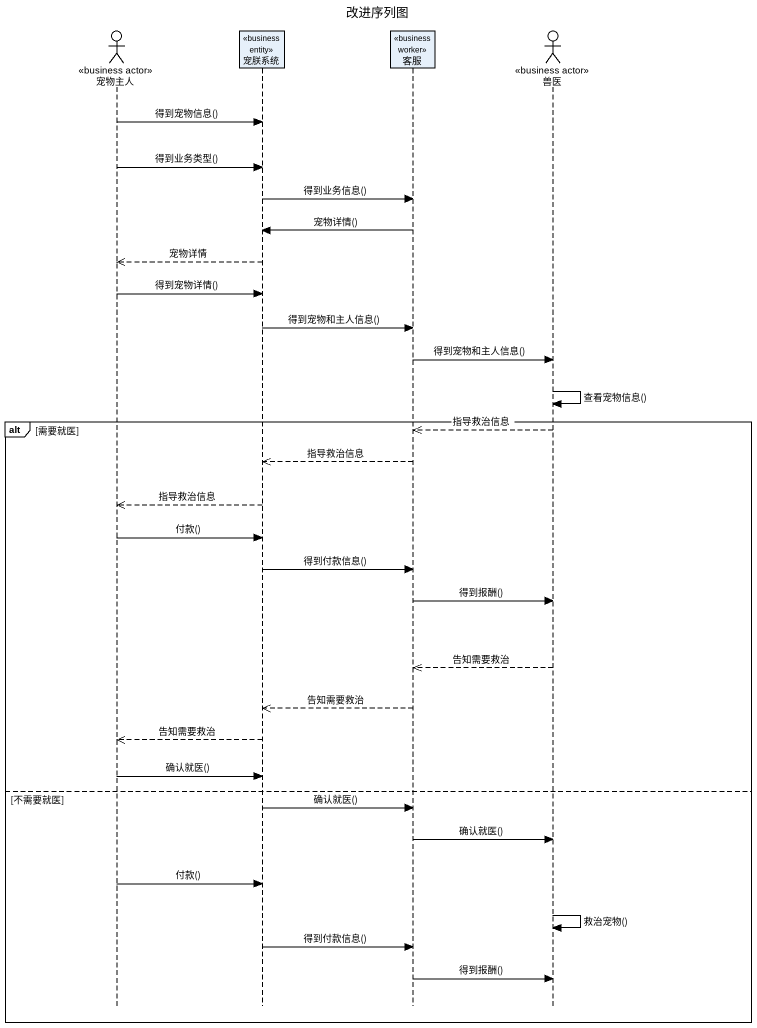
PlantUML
@startuml
title 改进序列图
hide footbox
actor 宠物主人 <<business actor>>
participant 宠朕系统 <<business entity>>
participant 客服 <<business worker>>
actor 兽医 <<business actor>>

宠物主人 -> 宠朕系统 : 得到宠物信息()
宠物主人 -> 宠朕系统 : 得到业务类型()
宠朕系统 -> 客服 : 得到业务信息()
客服 -> 宠朕系统 : 宠物详情()
宠朕系统 -->> 宠物主人 : 宠物详情
宠物主人 -> 宠朕系统 : 得到宠物详情()
宠朕系统 -> 客服 : 得到宠物和主人信息()
客服 -> 兽医 : 得到宠物和主人信息()
兽医 -> 兽医 : 查看宠物信息()
alt 需要就医
  兽医 -->> 客服 : 指导救治信息
  客服 -->> 宠朕系统 : 指导救治信息
  宠朕系统 -->> 宠物主人 : 指导救治信息
  宠物主人 -> 宠朕系统 : 付款()
  宠朕系统 -> 客服 : 得到付款信息()
  客服 -> 兽医 : 得到报酬()
  兽医 -->> 客服 : 告知需要救治
  客服 -->> 宠朕系统 : 告知需要救治
  宠朕系统 -->> 宠物主人 : 告知需要救治
  宠物主人 -> 宠朕系统 : 确认就医()
else 不需要就医
  宠朕系统 -> 客服 : 确认就医()
  客服 -> 兽医 : 确认就医()
  宠物主人 -> 宠朕系统 : 付款()
  兽医 -> 兽医 : 救治宠物()
  宠朕系统 -> 客服 : 得到付款信息()
  客服 -> 兽医 : 得到报酬()
end
@enduml
